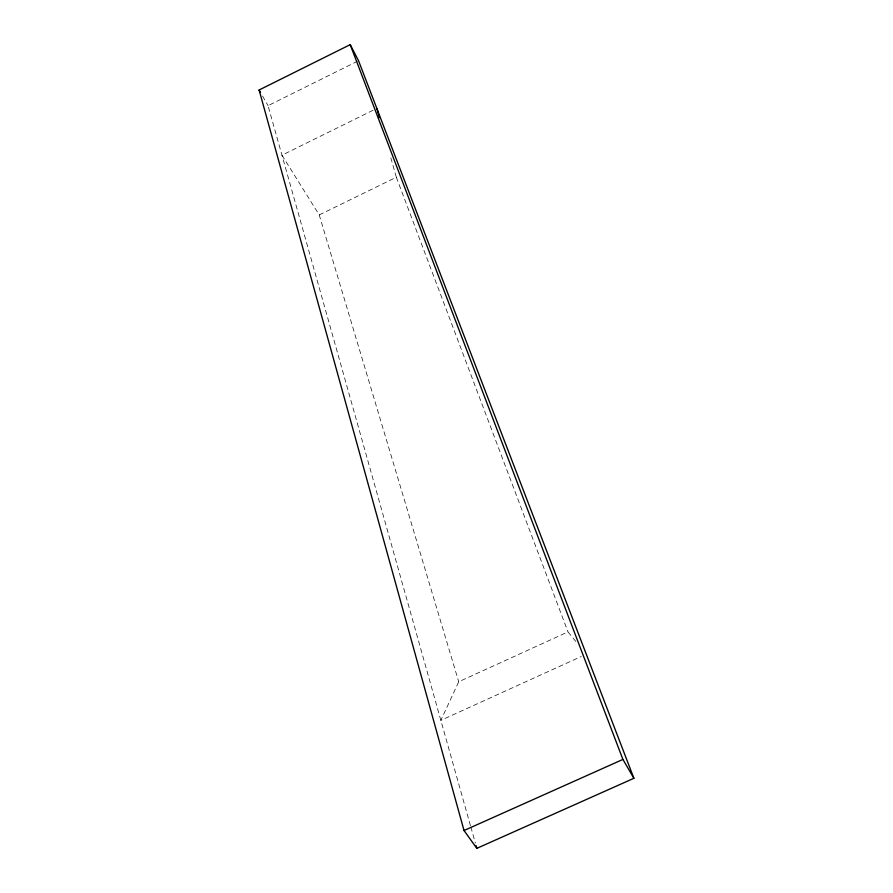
<?xml version="1.0" encoding="UTF-8"?>
<svg xmlns="http://www.w3.org/2000/svg" width="893" height="893" viewBox="0 0 893 893"><rect width="100%" height="100%" fill="white"/><g stroke="black" fill="none" stroke-linecap="round" stroke-linejoin="round"><path stroke-width="0.67" stroke-dasharray="4.46 3.35" d="M575.84 641.475L567.993 631.898L458.723 681.772L440.852 720.361L581.231 656.534M470.455 825.69L268.045 105.675L357.3 61.349M373.084 110.252L281.965 155.192L319.225 214.923L458.723 681.772M319.225 214.923L396.336 177.249L389.962 154.746M262.542 96.031L268.045 105.675M396.336 177.249L567.993 631.898M470.834 827.018L475.333 843.014"/><path stroke-width="1.34" d="M259.104 90.003L350.201 44.65L358.539 60.735L633.896 778.294L476.829 848.35L464.025 830.523L259.104 90.003L260.477 92.414M464.025 830.523L622.912 759.43L633.896 778.294M350.201 44.65L622.912 759.43M376.835 108.399L379.458 117.664M476.081 845.682L476.829 848.35"/></g></svg>
